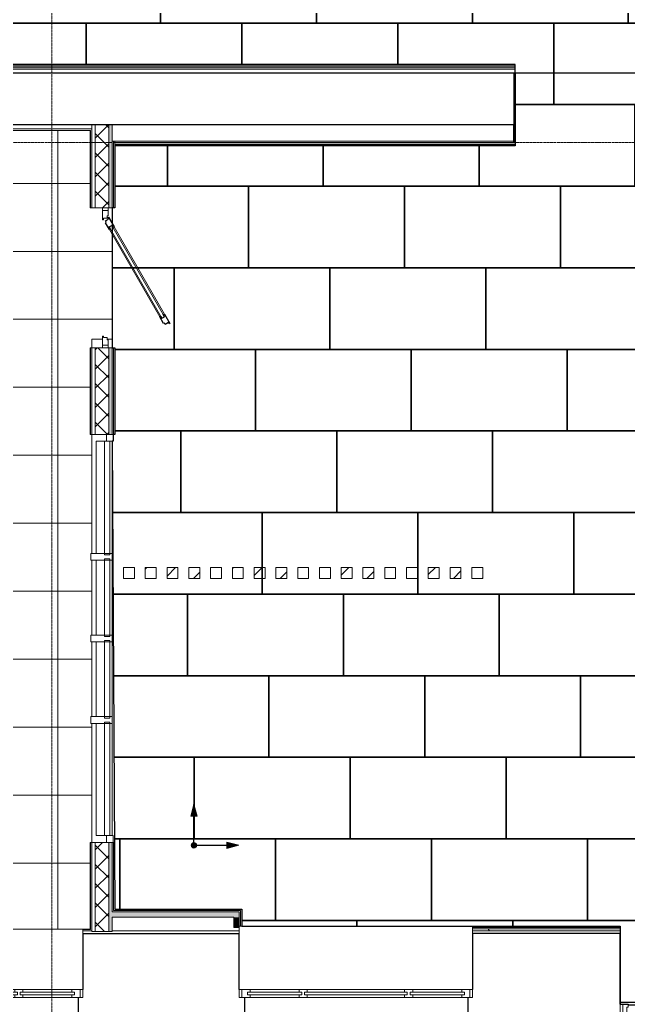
# Model space of a CAD drawing. Header units: millimetres. Extents: x -12447 to 83753, y -46415 to 46712.
# Drawn here: x 17813 to 22285, y 1951 to 9199 of the extents above; entities that cross this region are included whole.
import ezdxf
from ezdxf.xclip import XClip

# ---------------------------------------------------------------- set-up
doc = ezdxf.new("R2010")
doc.units = ezdxf.units.MM
doc.header["$XCLIPFRAME"] = 2
doc.linetypes.add('ADSK_Линия сетки', pattern=[25, 20, -2.5, 0, -2.5])
for name, color, linetype, lineweight in [('_ Окна', 7, 'Continuous', 9), ('Витраж', 7, 'Continuous', 9), ('Двери', 7, 'Continuous', 9), ('Ограждение', 7, 'Continuous', 9), ('Окна', 7, 'Continuous', 9), ('Оси', 7, 'Continuous', 9), ('Перекрытие', 7, 'Continuous', 18), ('Перекрытие штриховка', 7, 'Continuous', 18), ('Стены внутренние', 7, 'Continuous', 18), ('Стены наружные', 7, 'Continuous', 18), ('Стены несущие', 7, 'Continuous', 30), ('Стены отделка', 7, 'Continuous', 30), ('Стены штриховка', 7, 'Continuous', 9), ('Узлы', 7, 'Continuous', 18)]:
    doc.layers.add(name, color=color, linetype=linetype, lineweight=lineweight)
doc.layers.add('Линии', color=7, linetype='Continuous', lineweight=9, true_color=0x00a600)
pattern_1 = [(0, (0, 0), (406.4, 101.6), [33.528, -271.272, 33.528, -271.272, -1625.6]), (0, (0, 0), (406.4, 101.6), [-609.6, 33.528, -576.072, 33.528, -271.272, -711.2]), (0, (0, 0), (406.4, 101.6), [-1524, 33.528, -169.672, 33.528, -474.472]), (120, (152.4, 50.8), (-291.18818, 301.15272), [33.528, -271.272, 33.528, -271.272, -1625.6]), (120, (152.4, 50.8), (-291.18818, 301.15272), [-609.6, 33.528, -576.072, 33.528, -271.272, -711.2]), (120, (152.4, 50.8), (-291.18818, 301.15272), [-1524, 33.528, -169.672, 33.528, -474.472]), (240, (203.2, 254), (-115.21182, -402.75272), [33.528, -271.272, 33.528, -271.272, -1625.6]), (240, (203.2, 254), (-115.21182, -402.75272), [-609.6, 33.528, -576.072, 33.528, -271.272, -711.2]), (240, (203.2, 254), (-115.21182, -402.75272), [-1524, 33.528, -169.672, 33.528, -474.472])]

# ---------------------------------------------------------------- blocks, each defined once
blk = doc.blocks.new('АС_Дверь_Однопольная_Алюминиевая - 1030х2200 алюм ост с мат_плёнкой Д18п-6540827-План полов 1-го этажа')
at = {"layer": 'Двери'}
for p, q in [((-390, -5), (-370, -5)), ((-390, -45), (-390, -5)), ((-370, -45), (-390, -45)), ((-370, -5), (-370, -45)), ((-370, -5), (-303, -5)), ((-370, -45), (-370, -5)), ((-331, -45), (-370, -45)), ((-331, -38.5), (-331, -45)), ((-314.5, -38.5), (-331, -38.5)), ((-314.5, -11.5), (-314.5, -38.5)), ((-303, -11.5), (-314.5, -11.5)), ((-303, -5), (-303, -11.5)), ((500.3, -52.9), (-171.7, -440.9)), ((-161, -459.5), (511.1, -71.5)), ((-160.6, -424.1), (480.2, -54.1)), ((511.1, -71.5), (500.3, -52.9)), ((553, -5), (620, -5)), ((553, -11.5), (553, -5)), ((564.5, -11.5), (553, -11.5)), ((564.5, -38.5), (564.5, -11.5)), ((581, -38.5), (564.5, -38.5)), ((581, -45), (581, -38.5)), ((620, -45), (581, -45)), ((620, -5), (640, -5)), ((620, -45), (620, -5)), ((620, -5), (620, -45)), ((640, -45), (620, -45)), ((640, -5), (640, -45)), ((500.2, -88.8), (-140.6, -458.8)), ((-171.7, -440.9), (-161, -459.5))]:
    blk.add_line(p, q, dxfattribs=at)
at = {"layer": 'Двери', "lineweight": 30}
for p, q in [((480.2, -54.1), (530.5, -25.1)), ((480.2, -54.1), (484.7, -61.9)), ((484.7, -61.9), (500.3, -52.9)), ((511.1, -71.5), (495.5, -80.5)), ((570.4, -48.3), (500.2, -88.8)), ((500.3, -52.9), (511.1, -71.5)), ((530.5, -25.1), (533.7, -30.7)), ((533.7, -30.7), (543.7, -25)), ((543.7, -25), (557.2, -48.4)), ((557.2, -48.4), (567.1, -42.6)), ((567.1, -42.6), (570.4, -48.3)), ((495.5, -80.5), (500.2, -88.8)), ((-210.9, -453.1), (-160.6, -424.1)), ((-156.1, -431.9), (-171.7, -440.9)), ((-160.6, -424.1), (-156.1, -431.9)), ((-217.6, -464.5), (-207.6, -458.7)), ((-204.1, -487.9), (-217.6, -464.5)), ((-214, -493.6), (-204.1, -487.9)), ((-210.8, -499.3), (-214, -493.6)), ((-207.6, -458.7), (-210.9, -453.1)), ((-140.6, -458.8), (-210.8, -499.3)), ((-171.7, -440.9), (-161, -459.5)), ((-161, -459.5), (-145.4, -450.5)), ((-145.4, -450.5), (-140.6, -458.8))]:
    blk.add_line(p, q, dxfattribs=at)
blk = doc.blocks.new('AC_Дверь_Двупольная_Алюминиевая - 1670х2250Н алюм ост Д-25л-6024156-План полов 1-го этажа')
at = {"layer": 'Двери', "lineweight": 30}
for p, q in [((785, 1365), (735, 1365)), ((735, 1365), (735, 295)), ((785, 295), (785, 1365)), ((-785, 795), (-735, 795)), ((-785, 295), (-785, 795)), ((-735, 795), (-735, 295)), ((-735, 295), (-785, 295)), ((735, 295), (785, 295))]:
    blk.add_line(p, q, dxfattribs=at)
at = {"layer": 'Двери'}
for p, q in [((-835, 295), (-815, 295)), ((-835, 225), (-835, 295)), ((-815, 295), (-785, 295)), ((-815, 225), (-815, 295)), ((-815, 295), (-815, 225)), ((-785, 295), (-785, 245)), ((815, 295), (785, 295)), ((785, 295), (785, 245)), ((815, 225), (815, 295)), ((835, 295), (815, 295)), ((815, 295), (815, 225)), ((835, 225), (835, 295)), ((-815, 225), (-835, 225)), ((-775, 225), (-815, 225)), ((-785, 245), (-775, 245)), ((-775, 245), (-775, 225)), ((785, 245), (775, 245)), ((775, 245), (775, 225)), ((775, 225), (815, 225)), ((815, 225), (835, 225))]:
    blk.add_line(p, q, dxfattribs=at)
for centre, radius, start, end in [((785, 295), 1070, 90, 180), ((-785, 295), 500, 360, 90)]:
    blk.add_arc(centre, radius, start, end, dxfattribs=at)
blk = doc.blocks.new('Ограждение_куообразное - Ограждение_куообразное-1750661-План полов 1-го этажа')
at = {"layer": 'Ограждение'}
h = blk.add_hatch(dxfattribs=at)
h.set_pattern_fill('FP_18', color=256, style=0, pattern_type=2)
h.set_pattern_definition([(45, (0, 0), (-106.066, 106.066), [])])
h.paths.add_polyline_path([(18575.7, 5090.2), (18655.7, 5090.2), (18655.7, 5170.2), (18575.7, 5170.2), (18575.7, 5131)])
h.paths.add_polyline_path([(20895.7, 5090.2), (20895.7, 5170.2), (20815.7, 5170.2), (20815.7, 5090.2)])
h.paths.add_polyline_path([(29207, 5090.2), (29207, 5170.2), (29127, 5170.2), (29127, 5090.2)])
h.paths.add_polyline_path([(29607, 5090.2), (29687, 5090.2), (29687, 5170.2), (29607, 5170.2)])
h.paths.add_polyline_path([(20655.7, 5090.2), (20735.7, 5090.2), (20735.7, 5170.2), (20655.7, 5170.2)])
h.paths.add_polyline_path([(29847, 5090.2), (29847, 5170.2), (29767, 5170.2), (29767, 5090.2)])
h.paths.add_polyline_path([(20495.7, 5090.2), (20575.7, 5090.2), (20575.7, 5170.2), (20495.7, 5170.2)])
h.paths.add_polyline_path([(29367, 5090.2), (29367, 5170.2), (29287, 5170.2), (29287, 5090.2)])
h.paths.add_polyline_path([(21135.7, 5090.2), (21215.7, 5090.2), (21215.7, 5170.2), (21135.7, 5170.2)])
h.paths.add_polyline_path([(20975.7, 5090.2), (21055.7, 5090.2), (21055.7, 5170.2), (20975.7, 5170.2)])
h.paths.add_polyline_path([(29527, 5090.2), (29527, 5170.2), (29447, 5170.2), (29447, 5090.2)])
h.paths.add_polyline_path([(19535.7, 5090.2), (19615.7, 5090.2), (19615.7, 5170.2), (19535.7, 5170.2)])
h.paths.add_polyline_path([(29047, 5090.2), (29047, 5170.2), (28967, 5170.2), (28967, 5090.2)])
h.paths.add_polyline_path([(19855.7, 5090.2), (19935.7, 5090.2), (19935.7, 5170.2), (19855.7, 5170.2)])
h.paths.add_polyline_path([(20415.7, 5090.2), (20415.7, 5170.2), (20335.7, 5170.2), (20335.7, 5090.2)])
h.paths.add_polyline_path([(27447, 5090.2), (27447, 5170.2), (27367, 5170.2), (27367, 5090.2)])
h.paths.add_polyline_path([(27767, 5090.2), (27767, 5170.2), (27687, 5170.2), (27687, 5090.2)])
h.paths.add_polyline_path([(28727, 5090.2), (28727, 5170.2), (28647, 5170.2), (28647, 5090.2)])
h.paths.add_polyline_path([(18975.7, 5090.2), (18975.7, 5170.2), (18895.7, 5170.2), (18895.7, 5090.2), (18925, 5090.2)])
h.paths.add_polyline_path([(19695.7, 5090.2), (19775.7, 5090.2), (19775.7, 5170.2), (19695.7, 5170.2)])
h.paths.add_polyline_path([(20175.7, 5090.2), (20255.7, 5090.2), (20255.7, 5170.2), (20175.7, 5170.2)])
h.paths.add_polyline_path([(28841.7, 5090.2), (28887, 5090.2), (28887, 5170.2), (28807, 5170.2), (28807, 5090.2)])
h.paths.add_polyline_path([(28247, 5090.2), (28247, 5170.2), (28167, 5170.2), (28167, 5090.2)])
h.paths.add_polyline_path([(20015.7, 5090.2), (20095.7, 5090.2), (20095.7, 5170.2), (20015.7, 5170.2)])
h.paths.add_polyline_path([(28407, 5090.2), (28407, 5170.2), (28327, 5170.2), (28327, 5090.2)])
h.paths.add_polyline_path([(19375.7, 5090.2), (19455.7, 5090.2), (19455.7, 5170.2), (19375.7, 5170.2)])
h.paths.add_polyline_path([(28567, 5090.2), (28567, 5170.2), (28487, 5170.2), (28487, 5090.2)])
h.paths.add_polyline_path([(28087, 5090.2), (28087, 5170.2), (28007, 5170.2), (28007, 5090.2)])
h.paths.add_polyline_path([(18815.7, 5090.2), (18815.7, 5170.2), (18735.7, 5170.2), (18735.7, 5090.2)])
h.paths.add_polyline_path([(19295.7, 5090.2), (19295.7, 5170.2), (19215.7, 5170.2), (19215.7, 5090.2)])
h.paths.add_polyline_path([(27927, 5090.2), (27927, 5170.2), (27847, 5170.2), (27847, 5090.2)])
h.paths.add_polyline_path([(19055.7, 5090.2), (19135.7, 5090.2), (19135.7, 5170.2), (19055.7, 5170.2)])
h.paths.add_polyline_path([(27607, 5090.2), (27607, 5170.2), (27527, 5170.2), (27527, 5090.2)])
h.paths.add_polyline_path([(27147, 5090.2), (27147, 5170.2), (27067, 5170.2), (27067, 5090.2), (27125.7, 5090.2)])
h.paths.add_polyline_path([(27287, 5090.2), (27287, 5170.2), (27207, 5170.2), (27207, 5090.2)])
at = {"layer": 'Ограждение', "lineweight": 18}
for p, q in [((18655.7, 5170.2), (18575.7, 5170.2)), ((18575.7, 5170.2), (18575.7, 5090.2)), ((18655.7, 5090.2), (18655.7, 5170.2)), ((18815.7, 5170.2), (18735.7, 5170.2)), ((18735.7, 5170.2), (18735.7, 5090.2)), ((18815.7, 5090.2), (18815.7, 5170.2)), ((18975.7, 5170.2), (18895.7, 5170.2)), ((18895.7, 5170.2), (18895.7, 5090.2)), ((18975.7, 5090.2), (18975.7, 5170.2)), ((19135.7, 5170.2), (19055.7, 5170.2)), ((19055.7, 5170.2), (19055.7, 5090.2)), ((19135.7, 5090.2), (19135.7, 5170.2)), ((19295.7, 5170.2), (19215.7, 5170.2)), ((19215.7, 5170.2), (19215.7, 5090.2)), ((19295.7, 5090.2), (19295.7, 5170.2)), ((19455.7, 5170.2), (19375.7, 5170.2)), ((19375.7, 5170.2), (19375.7, 5090.2)), ((19455.7, 5090.2), (19455.7, 5170.2)), ((19615.7, 5170.2), (19535.7, 5170.2)), ((19535.7, 5170.2), (19535.7, 5090.2)), ((19615.7, 5090.2), (19615.7, 5170.2)), ((19775.7, 5170.2), (19695.7, 5170.2)), ((19695.7, 5170.2), (19695.7, 5090.2)), ((19775.7, 5090.2), (19775.7, 5170.2)), ((19935.7, 5170.2), (19855.7, 5170.2)), ((19855.7, 5170.2), (19855.7, 5090.2)), ((19935.7, 5090.2), (19935.7, 5170.2)), ((20095.7, 5170.2), (20015.7, 5170.2)), ((20015.7, 5170.2), (20015.7, 5090.2)), ((20095.7, 5090.2), (20095.7, 5170.2)), ((20255.7, 5170.2), (20175.7, 5170.2)), ((20175.7, 5170.2), (20175.7, 5090.2)), ((20255.7, 5090.2), (20255.7, 5170.2)), ((20415.7, 5170.2), (20335.7, 5170.2)), ((20335.7, 5170.2), (20335.7, 5090.2)), ((20415.7, 5090.2), (20415.7, 5170.2)), ((20575.7, 5170.2), (20495.7, 5170.2)), ((20495.7, 5170.2), (20495.7, 5090.2)), ((20575.7, 5090.2), (20575.7, 5170.2)), ((20735.7, 5170.2), (20655.7, 5170.2)), ((20655.7, 5170.2), (20655.7, 5090.2)), ((20735.7, 5090.2), (20735.7, 5170.2)), ((20895.7, 5170.2), (20815.7, 5170.2)), ((20815.7, 5170.2), (20815.7, 5090.2)), ((20895.7, 5090.2), (20895.7, 5170.2)), ((21055.7, 5170.2), (20975.7, 5170.2)), ((20975.7, 5170.2), (20975.7, 5090.2)), ((21055.7, 5090.2), (21055.7, 5170.2)), ((21215.7, 5170.2), (21135.7, 5170.2)), ((21135.7, 5170.2), (21135.7, 5090.2)), ((21215.7, 5090.2), (21215.7, 5170.2)), ((18575.7, 5090.2), (18655.7, 5090.2)), ((18735.7, 5090.2), (18815.7, 5090.2)), ((18895.7, 5090.2), (18975.7, 5090.2)), ((19055.7, 5090.2), (19135.7, 5090.2)), ((19215.7, 5090.2), (19295.7, 5090.2)), ((19375.7, 5090.2), (19455.7, 5090.2)), ((19535.7, 5090.2), (19615.7, 5090.2)), ((19695.7, 5090.2), (19775.7, 5090.2)), ((19855.7, 5090.2), (19935.7, 5090.2)), ((20015.7, 5090.2), (20095.7, 5090.2)), ((20175.7, 5090.2), (20255.7, 5090.2)), ((20335.7, 5090.2), (20415.7, 5090.2)), ((20495.7, 5090.2), (20575.7, 5090.2)), ((20655.7, 5090.2), (20735.7, 5090.2)), ((20815.7, 5090.2), (20895.7, 5090.2)), ((20975.7, 5090.2), (21055.7, 5090.2)), ((21135.7, 5090.2), (21215.7, 5090.2))]:
    blk.add_line(p, q, dxfattribs=at)
blk = doc.blocks.new('окно трехпол с фрамугой - 1675-2150_h___нов_ ок16-2116637-План полов 1-го этажа')
at = {"layer": '_ Окна', "lineweight": 18}
for p, q in [((-777.5, 175), (-857.5, 175)), ((-857.5, 175), (-857.5, 115)), ((-797.5, 135), (-797.5, 155)), ((-797.5, 155), (-777.5, 155)), ((-777.5, 155), (-777.5, 175)), ((-357.5, 175), (-417.5, 175)), ((-417.5, 175), (-417.5, 155)), ((-417.5, 155), (-397.5, 155)), ((-397.5, 155), (-397.5, 135)), ((-377.5, 135), (-377.5, 155)), ((-377.5, 155), (-357.5, 155)), ((-357.5, 155), (-357.5, 175)), ((417.5, 175), (357.5, 175)), ((357.5, 175), (357.5, 155)), ((357.5, 155), (377.5, 155)), ((377.5, 155), (377.5, 135)), ((397.5, 135), (397.5, 155)), ((397.5, 155), (417.5, 155)), ((417.5, 155), (417.5, 175)), ((777.5, 175), (777.5, 155)), ((857.5, 175), (777.5, 175)), ((777.5, 155), (797.5, 155)), ((797.5, 155), (797.5, 135)), ((857.5, 115), (857.5, 175)), ((-857.5, 115), (-797.5, 115)), ((-797.5, 135), (-777.5, 135)), ((-777.5, 115), (-797.5, 115)), ((-777.5, 135), (-777.5, 115)), ((-417.5, 135), (-417.5, 115)), ((-397.5, 135), (-417.5, 135)), ((-397.5, 115), (-417.5, 115)), ((-397.5, 115), (-377.5, 115)), ((-377.5, 135), (-357.5, 135)), ((-357.5, 115), (-377.5, 115)), ((-357.5, 135), (-357.5, 115)), ((357.5, 135), (357.5, 115)), ((377.5, 135), (357.5, 135)), ((377.5, 115), (357.5, 115)), ((377.5, 115), (397.5, 115)), ((397.5, 135), (417.5, 135)), ((417.5, 115), (397.5, 115)), ((417.5, 135), (417.5, 115)), ((777.5, 135), (777.5, 115)), ((797.5, 135), (777.5, 135)), ((797.5, 115), (777.5, 115)), ((797.5, 115), (857.5, 115))]:
    blk.add_line(p, q, dxfattribs=at)
at = {"layer": '_ Окна'}
for p, q in [((-837.5, 115), (-837.5, 175)), ((-777.5, 155), (-417.5, 155)), ((-357.5, 155), (357.5, 155)), ((417.5, 155), (777.5, 155)), ((837.5, 115), (837.5, 175)), ((-797.5, 135), (-397.5, 135)), ((-377.5, 135), (377.5, 135)), ((397.5, 135), (797.5, 135))]:
    blk.add_line(p, q, dxfattribs=at)
at = {"layer": 'Окна'}
for p, q in [((-777.5, 175), (-417.5, 175)), ((-357.5, 175), (357.5, 175)), ((417.5, 175), (777.5, 175)), ((-417.5, 115), (-777.5, 115)), ((357.5, 115), (-357.5, 115)), ((777.5, 115), (417.5, 115))]:
    blk.add_line(p, q, dxfattribs=at)
blk = doc.blocks.new('окно трехпол с фрамугой - 1675-2150_h___нов_ ок30-2368607-План полов 1-го этажа')
at = {"layer": '_ Окна', "lineweight": 18}
for p, q in [((-777.5, 175), (-857.5, 175)), ((-857.5, 175), (-857.5, 115)), ((-797.5, 135), (-797.5, 155)), ((-797.5, 155), (-777.5, 155)), ((-777.5, 155), (-777.5, 175)), ((-357.5, 175), (-417.5, 175)), ((-417.5, 175), (-417.5, 155)), ((-417.5, 155), (-397.5, 155)), ((-397.5, 155), (-397.5, 135)), ((-377.5, 135), (-377.5, 155)), ((-377.5, 155), (-357.5, 155)), ((-357.5, 155), (-357.5, 175)), ((417.5, 175), (357.5, 175)), ((357.5, 175), (357.5, 155)), ((357.5, 155), (377.5, 155)), ((377.5, 155), (377.5, 135)), ((397.5, 135), (397.5, 155)), ((397.5, 155), (417.5, 155)), ((417.5, 155), (417.5, 175)), ((777.5, 175), (777.5, 155)), ((857.5, 175), (777.5, 175)), ((777.5, 155), (797.5, 155)), ((797.5, 155), (797.5, 135)), ((857.5, 115), (857.5, 175)), ((-857.5, 115), (-797.5, 115)), ((-797.5, 135), (-777.5, 135)), ((-777.5, 115), (-797.5, 115)), ((-777.5, 135), (-777.5, 115)), ((-417.5, 135), (-417.5, 115)), ((-397.5, 135), (-417.5, 135)), ((-397.5, 115), (-417.5, 115)), ((-397.5, 115), (-377.5, 115)), ((-377.5, 135), (-357.5, 135)), ((-357.5, 115), (-377.5, 115)), ((-357.5, 135), (-357.5, 115)), ((357.5, 135), (357.5, 115)), ((377.5, 135), (357.5, 135)), ((377.5, 115), (357.5, 115)), ((377.5, 115), (397.5, 115)), ((397.5, 135), (417.5, 135)), ((417.5, 115), (397.5, 115)), ((417.5, 135), (417.5, 115)), ((777.5, 135), (777.5, 115)), ((797.5, 135), (777.5, 135)), ((797.5, 115), (777.5, 115)), ((797.5, 115), (857.5, 115))]:
    blk.add_line(p, q, dxfattribs=at)
at = {"layer": '_ Окна'}
for p, q in [((-837.5, 115), (-837.5, 175)), ((-777.5, 155), (-417.5, 155)), ((-357.5, 155), (357.5, 155)), ((417.5, 155), (777.5, 155)), ((837.5, 115), (837.5, 175)), ((-797.5, 135), (-397.5, 135)), ((-377.5, 135), (377.5, 135)), ((397.5, 135), (797.5, 135))]:
    blk.add_line(p, q, dxfattribs=at)
at = {"layer": 'Окна'}
for p, q in [((-777.5, 175), (-417.5, 175)), ((-357.5, 175), (357.5, 175)), ((417.5, 175), (777.5, 175)), ((-417.5, 115), (-777.5, 115)), ((357.5, 115), (-357.5, 115)), ((777.5, 115), (417.5, 115))]:
    blk.add_line(p, q, dxfattribs=at)
blk = doc.blocks.new('Прямоугольный импост - 50х50 мм-6103835-План полов 1-го этажа')
at = {"layer": 'Витраж', "lineweight": 18}
for p, q in [((-50, 25), (0, 25)), ((-50, -25), (-50, 25)), ((0, 25), (0, -25)), ((0, -25), (-50, -25))]:
    blk.add_line(p, q, dxfattribs=at)
blk = doc.blocks.new('Прямоугольный импост - Импост структурный с накладкой - 100мм-2491569-План полов 1-го этажа')
at = {"layer": 'Витраж'}
for p, q in [((18375.5, 6098.5), (18435.5, 6098.5)), ((18375.5, 6098.5), (18375.5, 5273.5)), ((18435.5, 6098.5), (18450.5, 6098.5)), ((18435.5, 6098.5), (18435.5, 5273.5)), ((18475.5, 6098.5), (18475.5, 5273.5)), ((18492.5, 6098.5), (18492.5, 5273.5)), ((18475.5, 5273.5), (18435.5, 5273.5))]:
    blk.add_line(p, q, dxfattribs=at)
blk = doc.blocks.new('Прямоугольный импост - Импост структурный с накладкой - 100мм-4856147-План полов 1-го этажа')
at = {"layer": 'Витраж'}
for p, q in [((18375.5, 5223.5), (18375.5, 4673.5)), ((18435.5, 5223.5), (18475.5, 5223.5)), ((18435.5, 5223.5), (18435.5, 4673.5)), ((18475.5, 5223.5), (18475.5, 4673.5)), ((18492.5, 5223.5), (18492.5, 4673.5)), ((18475.5, 4673.5), (18435.5, 4673.5))]:
    blk.add_line(p, q, dxfattribs=at)
blk = doc.blocks.new('Прямоугольный импост - Импост структурный с накладкой - 100мм-V60-План полов 1-го этажа')
at = {"layer": 'Витраж'}
for p, q in [((18375.5, 4023.5), (18375.5, 3198.5)), ((18435.5, 4023.5), (18475.5, 4023.5)), ((18435.5, 4023.5), (18435.5, 3198.5)), ((18475.5, 4023.5), (18475.5, 3198.5)), ((18492.5, 4023.5), (18492.5, 3198.5)), ((18435.5, 3198.5), (18375.5, 3198.5)), ((18450.5, 3198.5), (18435.5, 3198.5))]:
    blk.add_line(p, q, dxfattribs=at)
blk = doc.blocks.new('Прямоугольный импост - Импост структурный с накладкой - 160мм-6103829-План полов 1-го этажа')
at = {"layer": 'Витраж', "lineweight": 18}
for p, q in [((-25, 40), (-25, 140)), ((-25, 140), (25, 140)), ((25, 140), (25, 40)), ((-15, 40), (-25, 40)), ((-25, -17), (-25, 0)), ((-25, 0), (-15, 0)), ((-15, 0), (-15, 40)), ((15, 40), (15, 0)), ((25, 40), (15, 40)), ((15, 0), (25, 0)), ((25, 0), (25, -17)), ((25, -17), (-25, -17))]:
    blk.add_line(p, q, dxfattribs=at)
blk = doc.blocks.new('Прямоугольный импост - 50х50 мм-6103839-План полов 1-го этажа')
at = {"layer": 'Витраж', "lineweight": 18}
for p, q in [((0, 25), (-50, 25)), ((-50, 25), (-50, -25)), ((0, -25), (0, 25)), ((-50, -25), (0, -25))]:
    blk.add_line(p, q, dxfattribs=at)
blk = doc.blocks.new('Прямоугольный импост - Импост структурный с накладкой - 160мм-6103831-План полов 1-го этажа')
at = {"layer": 'Витраж', "lineweight": 18}
for p, q in [((-25, 40), (-25, 140)), ((-25, 140), (25, 140)), ((25, 140), (25, 40)), ((-15, 40), (-25, 40)), ((-25, -17), (-25, 0)), ((-25, 0), (-15, 0)), ((-15, 0), (-15, 40)), ((15, 40), (15, 0)), ((25, 40), (15, 40)), ((15, 0), (25, 0)), ((25, 0), (25, -17)), ((25, -17), (-25, -17))]:
    blk.add_line(p, q, dxfattribs=at)
blk = doc.blocks.new('111')
at = {"color": 8, "true_color": 0x787878}
for points in [[(-25342.8, -23750.9), (-25342.8, -23150.9), (-26488.4, -23150.9), (-26488.4, -23750.9)], [(-24197.3, -23750.9), (-24197.3, -23150.9), (-25342.8, -23150.9), (-25342.8, -23750.9)], [(-28181.9, -24350.9), (-28181.9, -23750.9), (-29327.4, -23750.9), (-29327.4, -24350.9)], [(-27036.4, -24350.9), (-27036.4, -23750.9), (-28181.9, -23750.9), (-28181.9, -24350.9)], [(-25890.9, -24350.9), (-25890.9, -23750.9), (-27036.4, -23750.9), (-27036.4, -24350.9)], [(-24745.3, -24350.9), (-24745.3, -23750.9), (-25890.9, -23750.9), (-25890.9, -24350.9)], [(-27584.4, -24950.9), (-27584.4, -24350.9), (-28729.9, -24350.9), (-28729.9, -24950.9)], [(-26438.9, -24950.9), (-26438.9, -24350.9), (-27584.4, -24350.9), (-27584.4, -24950.9)], [(-25293.4, -24950.9), (-25293.4, -24350.9), (-26438.9, -24350.9), (-26438.9, -24950.9)], [(-24147.8, -24950.9), (-24147.8, -24350.9), (-25293.4, -24350.9), (-25293.4, -24950.9)], [(-28132.4, -25550.9), (-28132.4, -24950.9), (-29277.9, -24950.9), (-29277.9, -25550.9)], [(-26986.9, -25550.9), (-26986.9, -24950.9), (-28132.4, -24950.9), (-28132.4, -25550.9)], [(-25841.4, -25550.9), (-25841.4, -24950.9), (-26986.9, -24950.9), (-26986.9, -25550.9)], [(-24695.9, -25550.9), (-24695.9, -24950.9), (-25841.4, -24950.9), (-25841.4, -25550.9)], [(-27534.9, -26150.9), (-27534.9, -25550.9), (-28680.4, -25550.9), (-28680.4, -26150.9)], [(-26389.4, -26150.9), (-26389.4, -25550.9), (-27534.9, -25550.9), (-27534.9, -26150.9)], [(-25243.9, -26150.9), (-25243.9, -25550.9), (-26389.4, -25550.9), (-26389.4, -26150.9)], [(-24098.4, -26150.9), (-24098.4, -25550.9), (-25243.9, -25550.9), (-25243.9, -26150.9)], [(-31519.5, -26750.9), (-31519.5, -26150.9), (-32665, -26150.9), (-32665, -26750.9)], [(-30374, -26750.9), (-30374, -26150.9), (-31519.5, -26150.9), (-31519.5, -26750.9)], [(-29228.4, -26750.9), (-29228.4, -26150.9), (-30374, -26150.9), (-30374, -26750.9)], [(-28082.9, -26750.9), (-28082.9, -26150.9), (-29228.4, -26150.9), (-29228.4, -26750.9)], [(-26937.4, -26750.9), (-26937.4, -26150.9), (-28082.9, -26150.9), (-28082.9, -26750.9)], [(-25791.9, -26750.9), (-25791.9, -26150.9), (-26937.4, -26150.9), (-26937.4, -26750.9)], [(-24646.4, -26750.9), (-24646.4, -26150.9), (-25791.9, -26150.9), (-25791.9, -26750.9)], [(-32067.5, -27350.9), (-32067.5, -26750.9), (-33213, -26750.9), (-33213, -27350.9)], [(-30922, -27350.9), (-30922, -26750.9), (-32067.5, -26750.9), (-32067.5, -27350.9)], [(-29776.5, -27350.9), (-29776.5, -26750.9), (-30922, -26750.9), (-30922, -27350.9)], [(-28630.9, -27350.9), (-28630.9, -26750.9), (-29776.5, -26750.9), (-29776.5, -27350.9)], [(-27485.4, -27350.9), (-27485.4, -26750.9), (-28630.9, -26750.9), (-28630.9, -27350.9)], [(-26339.9, -27350.9), (-26339.9, -26750.9), (-27485.4, -26750.9), (-27485.4, -27350.9)], [(-25194.4, -27350.9), (-25194.4, -26750.9), (-26339.9, -26750.9), (-26339.9, -27350.9)], [(-24048.9, -27350.9), (-24048.9, -26750.9), (-25194.4, -26750.9), (-25194.4, -27350.9)], [(-28033.4, -27950.9), (-28033.4, -27350.9), (-29179, -27350.9), (-29179, -27950.9)], [(-26887.9, -27950.9), (-26887.9, -27350.9), (-28033.4, -27350.9), (-28033.4, -27950.9)], [(-25742.4, -27950.9), (-25742.4, -27350.9), (-26887.9, -27350.9), (-26887.9, -27950.9)], [(-24596.9, -27950.9), (-24596.9, -27350.9), (-25742.4, -27350.9), (-25742.4, -27950.9)], [(-27435.9, -28550.9), (-27435.9, -27950.9), (-28581.5, -27950.9), (-28581.5, -28550.9)], [(-26290.4, -28550.9), (-26290.4, -27950.9), (-27435.9, -27950.9), (-27435.9, -28550.9)], [(-25144.9, -28550.9), (-25144.9, -27950.9), (-26290.4, -27950.9), (-26290.4, -28550.9)], [(-23999.4, -28550.9), (-23999.4, -27950.9), (-25144.9, -27950.9), (-25144.9, -28550.9)], [(-27984, -29150.9), (-27984, -28550.9), (-29129.5, -28550.9), (-29129.5, -29150.9)], [(-26838.4, -29150.9), (-26838.4, -28550.9), (-27984, -28550.9), (-27984, -29150.9)], [(-25692.9, -29150.9), (-25692.9, -28550.9), (-26838.4, -28550.9), (-26838.4, -29150.9)], [(-24547.4, -29150.9), (-24547.4, -28550.9), (-25692.9, -28550.9), (-25692.9, -29150.9)], [(-28532, -29750.9), (-28532, -29150.9), (-29677.5, -29150.9), (-29677.5, -29750.9)], [(-27386.5, -29750.9), (-27386.5, -29150.9), (-28532, -29150.9), (-28532, -29750.9)], [(-26240.9, -29750.9), (-26240.9, -29150.9), (-27386.5, -29150.9), (-27386.5, -29750.9)], [(-25095.4, -29750.9), (-25095.4, -29150.9), (-26240.9, -29150.9), (-26240.9, -29750.9)], [(-23949.9, -29750.9), (-23949.9, -29150.9), (-25095.4, -29150.9), (-25095.4, -29750.9)], [(-26789, -30350.9), (-26789, -29750.9), (-27934.5, -29750.9), (-27934.5, -30350.9)], [(-25643.4, -30350.9), (-25643.4, -29750.9), (-26789, -29750.9), (-26789, -30350.9)], [(-24497.9, -30350.9), (-24497.9, -29750.9), (-25643.4, -29750.9), (-25643.4, -30350.9)]]:
    blk.add_lwpolyline(points, close=True, dxfattribs=at)

msp = doc.modelspace()

# ---------------------------------------------------------------- hatches: boundary and pattern name
at = {"layer": 'Перекрытие штриховка', "lineweight": 9, "true_color": 0x787878}
h = msp.add_hatch(dxfattribs=at)
h.set_pattern_fill('FP_88', color=8, style=0, pattern_type=2)
h.set_pattern_definition([(270, (16592.5, 4995.2), (500, 3e-14), []), (0, (16592.5, 4995.2), (0, 500), [])])
h.paths.add_polyline_path([(15602.5, 2508.232), (15604.5, 2508.232), (15604.5, 2510.232)])
h.paths.add_polyline_path([(18330.5, 2508.232), (18332.5, 2508.232), (18330.5, 2510.232)])
h.paths.add_polyline_path([(18276.43, 2510.232), (18330.5, 2510.232), (18330.5, 3148.49), (18342.5, 3148.49), (18342.5, 4023.49), (18335.5, 4023.49), (18335.5, 4073.49), (18342.5, 4073.49), (18342.5, 4623.49), (18335.5, 4623.49), (18335.5, 4673.49), (18342.5, 4673.49), (18342.5, 5223.49), (18335.5, 5223.49), (18335.5, 5273.49), (18342.5, 5273.49), (18342.5, 6148.49), (18330.5, 6148.49), (18330.5, 6785.209), (18342.5, 6785.209), (18342.5, 6850.209), (18422.5, 6850.209), (18422.5, 6872.209), (18429, 6872.209), (18429, 6860.709), (18456, 6860.709), (18456, 6850.209), (18492.5, 6850.209), (18492.5, 7619.248), (18442.609, 7705.661), (18448.238, 7708.911), (18442.609, 7718.94), (18465.75, 7732.58), (18460.121, 7742.33), (18465.871, 7745.371), (18492.5, 7699.248), (18492.5, 7815.209), (18462.5, 7815.209), (18462.5, 7756.209), (18456, 7756.209), (18456, 7739.709), (18429, 7739.709), (18429, 7728.209), (18422.5, 7728.209), (18422.5, 7815.209), (18330.5, 7815.209), (18330.5, 8383.209), (15604.5, 8383.209), (15604.5, 2510.232), (18275.43, 2510.232)])
h.paths.add_polyline_path([(15604.5, 8383.209), (15604.5, 8385.209), (15602.5, 8385.209)])
h.paths.add_polyline_path([(18330.5, 8383.209), (18332.5, 8383.209), (18332.5, 8385.209)])
at = {"layer": 'Стены внутренние', "lineweight": 9}
h = msp.add_hatch(dxfattribs=at)
h.set_pattern_fill('FP_6', color=256, style=0, pattern_type=2)
h.set_pattern_definition(pattern_1)
h.paths.add_polyline_path([(31634, 8835.209), (36114, 8835.209), (36114, 8850.209), (31634, 8850.209)])
h.paths.add_polyline_path([(39939, 8835.209), (40066.13, 8835.209), (40066.13, 8850.209), (39939, 8850.209)])
h.paths.add_polyline_path([(38909, 8835.209), (38909, 8850.209), (37714, 8850.209), (37714, 8835.209), (38646.265, 8835.209)])
h.paths.add_polyline_path([(13643, 8835.209), (13643, 8850.209), (9946, 8850.209), (9946, 8835.209), (12235.896, 8835.209)])
h.paths.add_polyline_path([(7637.139, 8835.209), (8346, 8835.209), (8346, 8850.209), (7564.087, 8850.209), (7564.087, 8835.209)])
h.paths.add_polyline_path([(15243, 8835.209), (21455.116, 8835.209), (21455.116, 8850.209), (15243, 8850.209)])
h.paths.add_polyline_path([(25557.534, 8835.209), (25557.534, 8850.209), (23355.116, 8850.209), (23355.116, 8835.209), (25554.534, 8835.209)])
h.paths.add_polyline_path([(29384.415, 8835.209), (30114, 8835.209), (30114, 8850.209), (27497.534, 8850.209), (27497.534, 8835.209), (28958.648, 8835.209)])
at = {"layer": 'Стены внутренние', "lineweight": 9, "true_color": 0x0000ff}
h = msp.add_hatch(dxfattribs=at)
h.set_pattern_fill('FP_1', color=5, style=0, pattern_type=2)
h.set_pattern_definition([(45, (0, 0), (-70.7107, 70.7107), []), (135, (0, 0), (-70.7107, -70.7107), [])])
h.paths.add_polyline_path([(18467.5, 2493.428), (18467.5, 3148.49), (18367.5, 3148.49), (18367.5, 2493.428)])
h.paths.add_polyline_path([(18467.5, 6148.49), (18467.5, 6785.209), (18367.5, 6785.209), (18367.5, 6148.49)])
h.paths.add_polyline_path([(18422.5, 7815.209), (18467.5, 7815.209), (18467.5, 8425.209), (18367.5, 8425.209), (18367.5, 7815.209)])
at = {"layer": 'Стены внутренние'}
h = msp.add_hatch(color=256, dxfattribs=at)
h.paths.add_polyline_path([(18492.5, 2493.428), (18492.5, 3148.49), (18467.5, 3148.49), (18467.5, 2493.428)])
h.paths.add_polyline_path([(18467.5, 6148.49), (18492.5, 6148.49), (18492.5, 6785.209), (18467.5, 6785.209), (18467.5, 6551.639)])
h.paths.add_polyline_path([(18492.5, 7815.209), (18492.5, 8425.209), (18467.5, 8425.209), (18467.5, 7815.209)])
for points in [[(18492.5, 2598.232), (19426.426, 2598.232), (19426.426, 2638.232), (18492.5, 2638.232)], [(19425.426, 2522.232), (19426.426, 2522.232), (19426.426, 2598.232), (19386.426, 2598.232), (19386.426, 2522.232)]]:
    msp.add_hatch(color=256, dxfattribs=at).paths.add_polyline_path(points)
at = {"layer": 'Стены внутренние', "lineweight": 9}
h = msp.add_hatch(dxfattribs=at)
h.set_pattern_fill('FP_6', color=256, style=0, pattern_type=2)
h.set_pattern_definition(pattern_1)
h.paths.add_polyline_path([(21141.872, 2498.232), (22225.425, 2498.232), (22225.425, 2513.232), (21141.426, 2513.232), (21141.426, 2498.232)])
at = {"layer": 'Узлы', "true_color": 0xff0000}
for points in [[(19071.302, 3342.151), (19116.911, 3342.151), (19093.286, 3430.321), (19073.286, 3350.106)], [(19093.286, 3107.5), (19098.462, 3108.181), (19103.286, 3110.179), (19107.428, 3113.358), (19110.606, 3117.5), (19112.604, 3122.324), (19113.286, 3127.5), (19112.604, 3132.676), (19110.606, 3137.5), (19107.428, 3141.642), (19103.286, 3144.821), (19098.462, 3146.819), (19093.286, 3147.5), (19088.109, 3146.819), (19083.286, 3144.821), (19079.143, 3141.642), (19075.965, 3137.5), (19073.967, 3132.676), (19073.286, 3127.5), (19073.967, 3122.324), (19075.965, 3117.5), (19079.143, 3113.358), (19083.286, 3110.179), (19088.109, 3108.181)], [(19335.33, 3105.114), (19423.5, 3128.739), (19335.33, 3150.723), (19335.33, 3107.5)]]:
    msp.add_hatch(color=1, dxfattribs=at).paths.add_polyline_path(points)

# ---------------------------------------------------------------- linework, layer by layer
at = {"color": 8, "true_color": 0x787878}
msp.add_lwpolyline([(31634, 8805.209), (30114, 8805.209), (30114, 8870.209), (27497.534, 8870.209), (27494.534, 8805.209), (25554.534, 8805.209), (25557.534, 8870.209), (23355.116, 8870.209), (23355.116, 8805.209), (21455.116, 8805.209), (21455.116, 8870.209), (15243, 8870.209), (15243, 8805.209), (13643, 8805.209), (13643, 8870.209), (9946, 8870.209), (9946, 8805.209), (8346, 8805.209)], dxfattribs=at)
msp.add_lwpolyline([(23355, 8805.209), (21455.116, 8805.209), (21455, 8270.209), (18512.5, 8270.209), (18512.5, 7815.209), (18492.5, 7815.209), (18492.5, 6785.209), (18512.5, 6785.209), (18512.5, 6148.49), (18500.5, 6148.49), (18500.5, 6098.49), (18492.5, 6098.49), (18512.5, 2658.232), (19446.426, 2658.232), (19446.426, 2533.232), (22225.425, 2533.232), (22225.425, 1958.232), (22285.425, 1958.232)])
at = {"layer": 'Линии', "color": 1, "lineweight": 18, "true_color": 0xff0000}
for p, q in [((19093.286, 3430.321), (19071.302, 3342.151)), ((19116.911, 3342.151), (19093.286, 3430.321)), ((19071.302, 3342.151), (19116.911, 3342.151)), ((19423.5, 3128.739), (19335.33, 3150.723)), ((19335.33, 3150.723), (19335.33, 3105.114)), ((19335.33, 3105.114), (19423.5, 3128.739))]:
    msp.add_line(p, q, dxfattribs=at)
at = {"layer": 'Линии', "color": 1, "lineweight": 30, "true_color": 0xff0000}
for q in [(19093.286, 3427.5), (19393.286, 3127.5)]:
    msp.add_line((19093.286, 3127.5), q, dxfattribs=at)
at = {"layer": 'Линии', "color": 1, "lineweight": 18, "true_color": 0xff0000}
for start, end in [(360, 180), (180, 0)]:
    msp.add_arc((19093.286, 3127.5), 20, start, end, dxfattribs=at)
at = {"layer": 'Оси', "linetype": 'ADSK_Линия сетки'}
for p, q in [((18049.565, -6380.761), (18049.565, 44222.998)), ((-11646.57, 8295), (56004.853, 8295))]:
    msp.add_line(p, q, dxfattribs=at)
at = {"layer": 'Перекрытие'}
for p, q in [((18492.5, 7815.209), (18492.5, 7699.248)), ((18492.5, 6785.209), (18492.5, 7619.248)), ((18342.5, 6785.209), (18342.5, 6850.209)), ((18342.5, 6850.209), (18422.5, 6850.209)), ((18456, 6850.209), (18492.5, 6850.209)), ((18342.5, 5273.49), (18342.5, 6148.49)), ((18342.5, 4673.49), (18342.5, 5223.49)), ((18342.5, 4073.49), (18342.5, 4623.49)), ((18342.5, 3148.49), (18342.5, 4023.49))]:
    msp.add_line(p, q, dxfattribs=at)
at = {"layer": 'Стены внутренние'}
for p, q in [((19426.426, 2522.232), (19426.426, 2498.232)), ((19446.426, 2533.232), (21141.426, 2533.232))]:
    msp.add_line(p, q, dxfattribs=at)
at = {"layer": 'Стены наружные'}
msp.add_line((16561.43, 2510.232), (18276.43, 2510.232), dxfattribs=at)
at = {"layer": 'Стены несущие'}
for p, q in [((21455, 8805.209), (15243, 8805.209)), ((21455, 8295.209), (21455, 8805.209)), ((21445, 8425.209), (15243, 8425.209)), ((21445, 8295.209), (21445, 8425.209)), ((21445, 8295.209), (21455, 8295.209)), ((18276.43, 2478.232), (18276.43, 2068.232)), ((18276.43, 2478.232), (19426.426, 2478.232)), ((19426.426, 2068.232), (19426.426, 2478.232)), ((21141.426, 2478.232), (21141.426, 2068.232)), ((22225.425, 2478.232), (21141.426, 2478.232)), ((22225.425, 1958.232), (22225.425, 2478.232)), ((18241.43, 2008.232), (18241.43, 1888.232)), ((19466.426, 1888.232), (19466.426, 2008.232)), ((21106.426, 2008.232), (21106.426, 1888.232))]:
    msp.add_line(p, q, dxfattribs=at)
at = {"layer": 'Стены отделка', "lineweight": 9}
for p, q in [((21455.116, 8870.209), (15243, 8870.209)), ((21455.116, 8805.209), (21455.116, 8870.209)), ((21455, 8805.209), (21455.116, 8805.209)), ((18492.5, 8305.209), (18492.5, 8425.209)), ((15442.5, 8395.209), (18342.5, 8395.209)), ((18330.5, 8383.209), (15604.5, 8383.209)), ((18330.5, 8383.209), (18330.5, 7815.209)), ((18342.5, 8395.209), (18342.5, 8383.209)), ((21455, 8305.209), (18492.5, 8305.209)), ((18512.5, 8293.209), (18512.5, 8280.209)), ((18512.5, 8293.209), (21455, 8293.209)), ((21455, 8280.209), (18512.5, 8280.209)), ((18512.5, 8270.209), (18512.5, 7815.209)), ((18512.5, 8270.209), (21455, 8270.209)), ((21455, 8295.209), (21455, 8293.209)), ((21455, 8280.209), (21455, 8270.209)), ((18422.5, 7815.209), (18330.5, 7815.209)), ((18512.5, 7815.209), (18462.5, 7815.209)), ((18422.5, 6785.209), (18330.5, 6785.209)), ((18330.5, 6785.209), (18330.5, 6148.49)), ((18512.5, 6785.209), (18462.5, 6785.209)), ((18512.5, 6148.49), (18512.5, 6785.209)), ((18512.5, 6148.49), (18330.5, 6148.49)), ((18512.5, 3148.49), (18330.5, 3148.49)), ((18330.5, 3148.49), (18330.5, 2510.232)), ((18512.5, 3148.49), (18512.5, 2658.232)), ((19426.426, 2638.232), (18492.5, 2638.232)), ((19446.426, 2658.232), (18512.5, 2658.232)), ((19426.426, 2638.232), (19426.426, 2522.232)), ((19446.426, 2533.232), (19446.426, 2658.232)), ((18492.5, 2498.232), (18492.5, 2598.232)), ((18492.5, 2598.232), (19386.426, 2598.232)), ((19386.426, 2598.232), (19386.426, 2522.232)), ((18276.43, 2510.232), (18276.43, 2478.232)), ((18330.5, 2510.232), (18276.43, 2510.232)), ((18342.5, 2498.232), (18330.5, 2498.232)), ((19426.426, 2498.232), (18492.5, 2498.232)), ((19386.426, 2522.232), (19426.426, 2522.232)), ((19426.426, 2533.232), (19446.426, 2533.232)), ((19426.426, 2478.232), (19426.426, 2498.232)), ((21141.426, 2533.232), (21141.426, 2478.232)), ((22225.425, 2533.232), (21141.426, 2533.232)), ((22225.425, 2478.232), (22225.425, 2533.232))]:
    msp.add_line(p, q, dxfattribs=at)
at = {"layer": 'Стены штриховка'}
for p, q in [((21455.116, 8859.209), (15243, 8859.209)), ((21455.116, 8850.209), (15243, 8850.209)), ((21455.116, 8835.209), (15243, 8835.209)), ((21445, 8425.209), (21445, 8805.209)), ((18342.5, 8395.209), (18342.5, 8425.209)), ((18367.5, 8425.209), (18367.5, 7815.209)), ((18467.5, 8425.209), (18467.5, 7815.209)), ((15602.5, 8385.209), (18332.5, 8385.209)), ((18332.5, 8385.209), (18332.5, 7815.209)), ((18342.5, 8383.209), (18342.5, 8383.209)), ((18342.5, 7815.209), (18342.5, 8383.209)), ((18492.5, 7815.209), (18492.5, 8305.209)), ((18501.5, 7815.209), (18501.5, 8305.209)), ((18512.5, 8305.209), (18512.5, 8293.209)), ((18512.5, 8295.209), (21445, 8295.209)), ((18512.5, 8280.209), (18512.5, 8270.209)), ((18332.5, 6785.209), (18332.5, 6148.49)), ((18342.5, 6785.209), (18342.5, 6148.49)), ((18367.5, 6785.209), (18367.5, 6148.49)), ((18467.5, 6785.209), (18467.5, 6148.49)), ((18492.5, 6148.49), (18492.5, 6785.209)), ((18501.5, 6148.49), (18501.5, 6785.209)), ((18332.5, 3148.49), (18332.5, 2508.232)), ((18342.5, 3148.49), (18342.5, 2493.428)), ((18367.5, 3148.49), (18367.5, 2493.428)), ((18467.5, 3148.49), (18467.5, 2493.428)), ((18492.5, 2638.232), (18492.5, 3148.49)), ((18501.5, 2647.232), (18501.5, 3148.49)), ((19435.426, 2647.232), (18501.5, 2647.232)), ((19435.426, 2533.232), (19435.426, 2647.232)), ((18332.5, 2508.232), (18276.43, 2508.232)), ((18276.43, 2498.232), (18330.5, 2498.232)), ((18342.5, 2493.428), (18492.5, 2493.428)), ((18492.5, 2493.428), (18492.5, 2498.232)), ((22225.425, 2522.232), (21141.426, 2522.232)), ((22225.425, 2513.232), (21141.426, 2513.232)), ((22225.425, 2498.232), (21141.426, 2498.232))]:
    msp.add_line(p, q, dxfattribs=at)

# ---------------------------------------------------------------- block references
ref = msp.add_blockref('111', (50367.815, 35925.311))
XClip(ref).set_block_clipping_path([(-50204.6213281517, -27321.3000001747), (-50208.791152162, -23673.5281315078), (-49803.7661875562, -23673.5281315078), (-49803.7661875562, -23401.5281315078), (-48113.7661875562, -23401.5281315078), (-48113.7661875561, -23641.5281315077), (-48103.7661875562, -23641.5281315087), (-48103.7661875562, -23673.5281315078), (-46341.815116927, -23673.5281315078), (-46341.815116927, -23641.5281315078), (-44641.815116927, -23641.5281315078), (-44641.815116927, -23673.5281315078), (-43277.2098600016, -23673.5281315078), (-43277.2098600016, -23957.1989404536), (-42787.2098600016, -23957.1989404536), (-42787.2098600016, -23661.5281315078), (-42798.2098600016, -23661.5281315078), (-42798.6339414987, -23641.5281315078), (-41768.6339414987, -23641.5281315078), (-41768.6339414987, -23696.5281315078), (-41304.6339414987, -23696.5281315078), (-41304.6339414987, -23641.5281315078), (-40274.6339414987, -23641.5281315078), (-40274.6339414987, -23696.5281315078), (-39702.0715665607, -23696.5281315078), (-39702.0715665607, -23213.623577504), (-38473.1325350882, -23213.6235775039), (-38473.0151522001, -23155.9193904294), (-37343.0174901869, -23158.2180518566), (-37343.1301970967, -23213.6235775039), (-36056.7846265715, -23215.8346435173), (-36056.6727448199, -23160.8754416704), (-34356.6762621457, -23164.292920522), (-34356.7881438964, -23219.2928067262), (-31858.1407204835, -23224.3755999435), (-31858.1041046378, -23206.3756371858), (-30358.1072081599, -23209.4269576642), (-30358.1438240056, -23227.4269204227), (-21517.8655145743, -23245.4099724562), (-21517.8288987286, -23227.4100096984), (-20017.8320022507, -23230.4613301769), (-20017.8686180965, -23248.4612929351), (-17516.8495722262, -23253.5489105492), (-17517.182240752, -22913.5882147192), (-15836.1856773856, -22917.0077279528), (-15836.7654282765, -23202.0071382836), (-15816.7654282765, -23202.0071382836), (-15817.3597635884, -23257.0060430727), (-12464.4573162071, -23263.8265771177), (-12464.4573162071, -23779.6544748857), (-11333.2497638885, -23779.6544748857), (-11333.2497638885, -23714.6544748857), (-10303.2497638885, -23714.6544748857), (-10303.2497638885, -23779.6544748857), (-8913.7294171439, -23779.6544748857), (-8913.7294171439, -23981.3567493424), (-8451.729417144, -23981.3567493424), (-8451.7294171439, -23726.6544748857), (-7983.7518974343, -23726.6544748857), (-7983.7518974343, -23720.6544748857), (-7975.7518974343, -23720.6544748857), (-7975.7518974343, -23715.6483952542), (-7430.8476958934, -23715.6483952542), (-7430.8476958934, -23703.6483952542), (-5730.8476958934, -23703.6483952542), (-5730.8476958934, -23715.6483952542), (-3822.8151169269, -23717.6394972703), (-3822.8151169269, -23711.6394972703), (-3810.8151169269, -23711.6394972703), (-3810.8151169269, -23274.6544748857), (-3822.8151169269, -23274.6544748857), (-3822.8151169269, -23250.6394972703), (-2052.815116927, -23250.6394972703), (-2052.815116927, -23638.3894865116), (-2044.815116927, -23638.3894865117), (-2044.815116927, -23650.3894865117), (-1655.7827226533, -23650.3894865116), (-1654.7278138487, -23997.8366985644), (-1622.7581428926, -23997.7393187273), (-1619.6007216022, -25027.7344794405), (-1651.6005731542, -25027.831951208), (-1647.8021721054, -26278.8821357421), (-2959.3151169269, -26278.8821357421), (-2954.2496619821, -27333.3000001747), (-2992.8151169269, -27333.3000001747), (-2992.8151169269, -27350.3000001747), (-3042.8151169269, -27350.3000001747), (-3042.6496031583, -27408.2664520887), (-4138.2474107671, -27408.3249955112), (-4137.8151169269, -27350.3000001747), (-4187.8151169269, -27350.3000001747), (-4187.8151169269, -27333.3000001747), (-5342.8151169269, -27333.3000001747), (-5342.8151169269, -27321.3000001747), (-6912.815116927, -27321.3000001747), (-6912.815116927, -27333.3000001747), (-7982.815116927, -27333.3000001747), (-7982.815116927, -27321.3000001747), (-8391.0041314135, -27321.3000001747), (-8391.0041314135, -26827.5183617617), (-10321.6846234331, -26827.9170423443), (-10321.6846234331, -27055.1018324498), (-10428.815116927, -27055.1018324498), (-10428.815116927, -27120.1018324498), (-11458.8151169269, -27120.1018324498), (-11458.8151169269, -27055.1018324498), (-12653.815116927, -27055.1018324498), (-12653.815116927, -27120.1018324498), (-14253.815116927, -27120.1018324498), (-14253.815116927, -27055.1018324498), (-18733.815116927, -27055.1018324498), (-18733.815116927, -27120.1018324498), (-20253.8151169269, -27120.1018324498), (-20253.8151169269, -27055.1018324498), (-22870.2810303864, -27055.1018324498), (-22873.2810303863, -27120.1018324498), (-24813.2810303864, -27120.1018324498), (-24810.2810303864, -27055.1018324498), (-27012.6989748333, -27055.1018324498), (-27012.6989748333, -27120.1018324498), (-28912.6989748333, -27120.1018324497), (-28912.6989748333, -27055.1018324497), (-35124.8151169269, -27055.1018324497), (-35124.8151169269, -27120.1018324497), (-36724.8151169269, -27120.1018324497), (-36724.8151169269, -27055.1018324497), (-40421.8151169269, -27055.1018324497), (-40421.8151169269, -27120.1018324497), (-42021.8151169269, -27120.1018324497), (-42021.8151169269, -27055.1018324497), (-42768.7285806734, -27055.1018324497), (-42768.7285806734, -26834.6172739171), (-43258.3231070509, -26834.6172739171), (-43260.2630820326, -27321.3000001747), (-46597.8875335091, -27333.3000001747), (-46647.8875335091, -27333.3000001747), (-46647.8875335091, -27408.3000001747), (-48313.6023512603, -27403.0962005787), (-48317.8875335091, -27390.3000001747), (-48317.8875335091, -27350.3000001747), (-48308.218006348, -27350.3000001747), (-48307.8875335091, -27333.3000001747), (-49257.8875335091, -27333.3000001747), (-49257.8875335091, -27321.3000001747)])
ref = msp.add_blockref('111', (47079.703, 32325.311))
XClip(ref).set_block_clipping_path([(-21160.903449215, -23520.1018324498), (-21522.1687049091, -23520.1018324498), (-21522.1687049091, -24055.1018324498), (-22541.7027914497, -24055.1018324498), (-22541.7027914497, -24315.6686127614), (-23052.7027914497, -24315.6686127614), (-23052.7027914497, -24055.1018324498), (-23724.7027914497, -24055.1018324498), (-23724.7027914497, -23520.1018324498), (-25624.586649356, -23520.1018324497), (-25624.7027914497, -24055.1018324497), (-28567.2027914497, -24055.1018324498), (-28567.2027914497, -24510.1018324497), (-28587.2027914497, -24510.1018324498), (-28587.2027914497, -25540.1018324497), (-28567.2027914497, -25540.1018324497), (-28567.2027914497, -26176.8208519209), (-28579.2027914497, -26176.8208519209), (-28579.2027914497, -26226.8208519209), (-28587.2027914497, -26226.8208519209), (-28567.2027914497, -29667.0793450466), (-27633.2772685368, -29667.0793450466), (-27633.2772685368, -29792.0793450466), (-24854.277972759, -29792.0793450466), (-24854.277972759, -30367.0793450476), (-24794.277972759, -30367.0793450476), (-24794.277972759, -30372.0793450466), (-23244.277972759, -30372.0793450466), (-23244.277972759, -30367.0793450476), (-23184.277972759, -30367.0793450476), (-23184.277972759, -29792.0793450466), (-23204.277972759, -29792.0793450466), (-23204.277972759, -29667.0793450466), (-21904.1411260742, -29667.0793450466), (-21904.1411260742, -29827.0793450467), (-21924.1411260742, -29827.0793450467), (-21924.1411260742, -30367.0793450476), (-21864.1411260741, -30367.0793450476), (-21864.1411260741, -30372.0793450466), (-20314.1411260741, -30372.0793450466), (-20314.1411260741, -30367.0793450476), (-20254.1411260741, -30367.0793450476), (-20254.1411260742, -29792.0793450466), (-17444.575739193, -29792.0793450466), (-17444.575739193, -29667.0793450466), (-17152.7027914497, -29667.0793450466), (-17152.7027914497, -24055.1018324498), (-19582.1687049091, -24055.1018324498), (-19582.1687049091, -23955.1018324507), (-19585.1687049091, -23520.1018324498)])
at = {"layer": 'Витраж'}
for name, p in [('Прямоугольный импост - Импост структурный с накладкой - 100мм-2491569-План полов 1-го этажа', (0, 0)), ('Прямоугольный импост - Импост структурный с накладкой - 100мм-4856147-План полов 1-го этажа', (0, 0)), ('Прямоугольный импост - Импост структурный с накладкой - 100мм-4856147-План полов 1-го этажа', (0, -600)), ('Прямоугольный импост - Импост структурный с накладкой - 100мм-V60-План полов 1-го этажа', (0, 0))]:
    msp.add_blockref(name, p, dxfattribs=at)
at = {"layer": 'Витраж', "rotation": 89.99999999999987}
msp.add_blockref('Прямоугольный импост - 50х50 мм-6103839-План полов 1-го этажа', (18475.5, 6148.49), dxfattribs=at)
at = {"layer": 'Витраж', "extrusion": (0, 0, -1), "rotation": 270.0000000000001}
for name, p in [('Прямоугольный импост - Импост структурный с накладкой - 160мм-6103829-План полов 1-го этажа', (-18475.5, 5248.49)), ('Прямоугольный импост - Импост структурный с накладкой - 160мм-6103831-План полов 1-го этажа', (-18475.5, 4648.49)), ('Прямоугольный импост - Импост структурный с накладкой - 160мм-6103829-План полов 1-го этажа', (-18475.5, 4048.49)), ('Прямоугольный импост - 50х50 мм-6103835-План полов 1-го этажа', (-18475.5, 3148.49))]:
    msp.add_blockref(name, p, dxfattribs=at)
at = {"layer": 'Двери', "rotation": 90}
msp.add_blockref('АС_Дверь_Однопольная_Алюминиевая - 1030х2200 алюм ост с мат_плёнкой Д18п-6540827-План полов 1-го этажа', (18417.5, 7175.209), dxfattribs=at)
at = {"layer": 'Двери', "color": 8, "true_color": 0x7f7f7f, "rotation": 180}
msp.add_blockref('AC_Дверь_Двупольная_Алюминиевая - 1670х2250Н алюм ост Д-25л-6024156-План полов 1-го этажа', (23060.425, 2183.232), dxfattribs=at)
at = {"layer": 'Ограждение'}
msp.add_blockref('Ограждение_куообразное - Ограждение_куообразное-1750661-План полов 1-го этажа', (0, 0), dxfattribs=at)
at = {"layer": 'Окна', "rotation": 180}
for name, p in [('окно трехпол с фрамугой - 1675-2150_h___нов_ ок30-2368607-План полов 1-го этажа', (17418.93, 2183.232)), ('окно трехпол с фрамугой - 1675-2150_h___нов_ ок16-2116637-План полов 1-го этажа', (20283.926, 2183.232))]:
    msp.add_blockref(name, p, dxfattribs=at)

doc.saveas('drawing.dxf')
